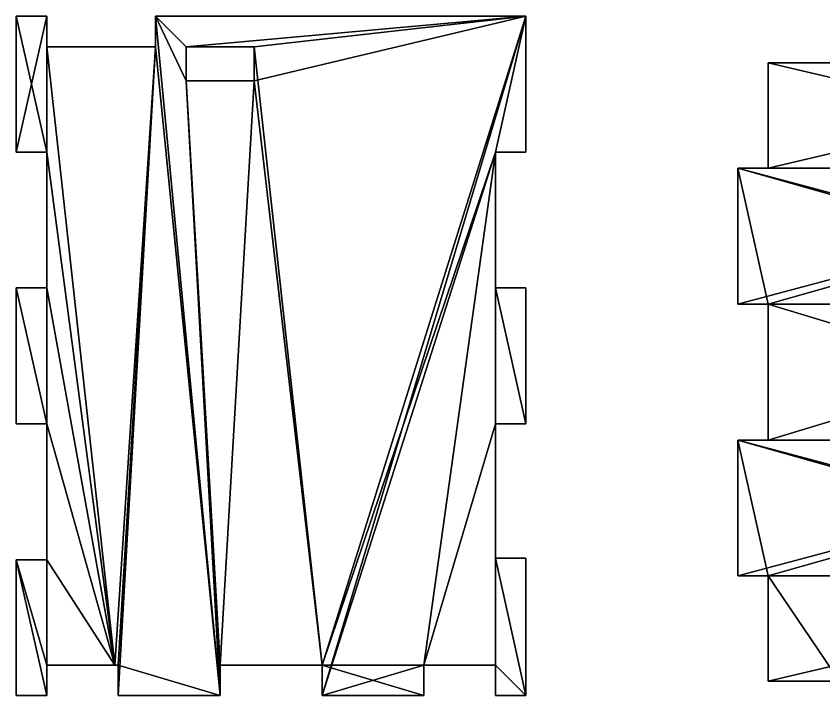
# Model space of a CAD drawing. Extents: x 139 to 874, y 15 to 434.
# Drawn here: x 324 to 561.7, y 14.5 to 219.3 of the extents above; entities that cross this region are included whole.
import ezdxf

# ---------------------------------------------------------------- set-up
doc = ezdxf.new("R2010")
doc.units = 0
doc.header["$LTSCALE"] = 25.4
doc.layers.get('0').update_dxf_attribs({"linetype": 'CONTINUOUS'})

# ---------------------------------------------------------------- blocks, each defined once
blk = doc.blocks.new('GROUP_2')
at = {"color": 0}
for p, q in [((0, -60.68, -21.76), (0, -51.68, -21.76)), ((9, -51.68, -21.76), (0, -51.68, -21.76)), ((9, -51.68, 98.24), (0, -51.68, 98.24)), ((0, -60.68, 98.24), (0, -51.68, 98.24)), ((0, -60.68, 18.24), (0, -51.68, 18.24)), ((0, -51.68, -21.76), (0, -51.68, 18.24)), ((0, -60.68, -21.76), (0, -51.68, -21.76)), ((0, -60.68, 58.24), (0, -51.68, 58.24)), ((0, -51.68, 58.24), (9, -51.68, 58.24)), ((0, -60.68, 98.24), (0, -51.68, 98.24)), ((0, -51.68, 58.24), (0, -51.68, 98.24)), ((0, -60.68, 58.24), (0, -51.68, 58.24)), ((9, -51.68, -21.76), (0, -51.68, -21.76)), ((0, -51.68, -21.76), (0, -51.68, 18.24)), ((9, -51.68, 18.24), (0, -51.68, 18.24)), ((0, -51.68, 58.24), (9, -51.68, 58.24)), ((0, -51.68, 58.24), (0, -51.68, 98.24)), ((9, -51.68, 98.24), (0, -51.68, 98.24)), ((9, -51.68, 18.24), (0, -51.68, 18.24)), ((0, -60.68, 18.24), (0, -51.68, 18.24)), ((9, -60.68, -21.76), (9, -51.68, -21.76)), ((9, -60.68, 98.24), (9, -51.68, 98.24)), ((9, -60.68, 58.24), (9, -51.68, 58.24)), ((53, -51.68, 129.24), (9, -51.68, 129.24)), ((9, -60.68, 129.24), (9, -51.68, 129.24)), ((9, -60.68, -21.76), (9, -51.68, -21.76)), ((9, -51.68, -52.76), (9, -51.68, -21.76)), ((9, -60.68, -52.76), (9, -51.68, -52.76)), ((9, -60.68, 58.24), (9, -51.68, 58.24)), ((9, -51.68, 58.24), (9, -51.68, 18.24)), ((9, -60.68, 18.24), (9, -51.68, 18.24)), ((9, -51.68, -52.76), (30, -51.68, -52.76)), ((9, -51.68, -52.76), (9, -51.68, -21.76)), ((9, -51.68, 58.24), (9, -51.68, 18.24)), ((9, -51.68, 129.24), (9, -51.68, 98.24)), ((53, -51.68, 129.24), (9, -51.68, 129.24)), ((9, -60.68, -52.76), (9, -51.68, -52.76)), ((9, -51.68, -52.76), (30, -51.68, -52.76)), ((9, -60.68, 129.24), (9, -51.68, 129.24)), ((9, -51.68, 129.24), (9, -51.68, 98.24)), ((9, -60.68, 98.24), (9, -51.68, 98.24)), ((9, -60.68, 18.24), (9, -51.68, 18.24)), ((30, -60.68, -52.76), (30, -51.68, -52.76)), ((30, -51.68, -52.76), (30, -51.68, -61.76)), ((30, -60.68, -61.76), (30, -51.68, -61.76)), ((30, -60.68, -61.76), (30, -51.68, -61.76)), ((30, -51.68, -61.76), (60, -51.68, -61.76)), ((30, -51.68, -61.76), (60, -51.68, -61.76)), ((30, -51.68, -52.76), (30, -51.68, -61.76)), ((30, -60.68, -52.76), (30, -51.68, -52.76)), ((53, -60.68, 129.24), (53, -51.68, 129.24)), ((53, -51.68, 138.24), (53, -51.68, 129.24)), ((53, -51.68, 138.24), (97, -51.68, 138.24)), ((53, -51.68, 138.24), (97, -51.68, 138.24)), ((53, -60.68, 138.24), (53, -51.68, 138.24)), ((53, -60.68, 138.24), (53, -51.68, 138.24)), ((53, -51.68, 138.24), (53, -51.68, 129.24)), ((53, -60.68, 129.24), (53, -51.68, 129.24)), ((60, -60.68, -61.76), (60, -51.68, -61.76)), ((60, -51.68, -61.76), (60, -51.68, -52.76)), ((60, -60.68, -52.76), (60, -51.68, -52.76)), ((60, -60.68, -61.76), (60, -51.68, -61.76)), ((90, -51.68, -52.76), (60, -51.68, -52.76)), ((60, -51.68, -61.76), (60, -51.68, -52.76)), ((60, -60.68, -52.76), (60, -51.68, -52.76)), ((90, -51.68, -52.76), (60, -51.68, -52.76)), ((90, -60.68, -52.76), (90, -51.68, -52.76)), ((90, -51.68, -61.76), (90, -51.68, -52.76)), ((90, -60.68, -61.76), (90, -51.68, -61.76)), ((90, -51.68, -61.76), (120, -51.68, -61.76)), ((90, -60.68, -61.76), (90, -51.68, -61.76)), ((90, -51.68, -61.76), (120, -51.68, -61.76)), ((90, -51.68, -61.76), (90, -51.68, -52.76)), ((90, -60.68, -52.76), (90, -51.68, -52.76)), ((97, -60.68, 129.24), (97, -51.68, 129.24)), ((97, -51.68, 138.24), (97, -51.68, 129.24)), ((97, -60.68, 138.24), (97, -51.68, 138.24)), ((97, -51.68, 129.24), (141, -51.68, 129.24)), ((97, -60.68, 129.24), (97, -51.68, 129.24)), ((97, -51.68, 138.24), (97, -51.68, 129.24)), ((97, -51.68, 129.24), (141, -51.68, 129.24)), ((97, -60.68, 138.24), (97, -51.68, 138.24)), ((120, -60.68, -61.76), (120, -51.68, -61.76)), ((120, -51.68, -52.76), (141, -51.68, -52.76)), ((120, -51.68, -61.76), (120, -51.68, -52.76)), ((120, -60.68, -52.76), (120, -51.68, -52.76)), ((120, -51.68, -52.76), (141, -51.68, -52.76)), ((120, -60.68, -61.76), (120, -51.68, -61.76)), ((120, -51.68, -61.76), (120, -51.68, -52.76)), ((120, -60.68, -52.76), (120, -51.68, -52.76)), ((141, -60.68, 129.24), (141, -51.68, 129.24)), ((141, -51.68, 98.24), (141, -51.68, 129.24)), ((141, -60.68, 129.24), (141, -51.68, 129.24)), ((141, -60.68, 98.24), (141, -51.68, 98.24)), ((150, -51.68, 98.24), (141, -51.68, 98.24)), ((141, -60.68, 98.24), (141, -51.68, 98.24)), ((141, -60.68, -52.76), (141, -51.68, -52.76)), ((141, -51.68, -21.76), (141, -51.68, -52.76)), ((141, -60.68, -21.76), (141, -51.68, -21.76)), ((150, -51.68, -21.76), (141, -51.68, -21.76)), ((141, -51.68, -21.76), (141, -51.68, -52.76)), ((141, -51.68, 98.24), (141, -51.68, 129.24)), ((150, -51.68, 98.24), (141, -51.68, 98.24)), ((141, -51.68, 58.24), (150, -51.68, 58.24)), ((141, -51.68, 18.24), (141, -51.68, 58.24)), ((150, -51.68, 18.24), (141, -51.68, 18.24)), ((141, -60.68, -52.76), (141, -51.68, -52.76)), ((150, -51.68, 18.24), (141, -51.68, 18.24)), ((141, -60.68, 18.24), (141, -51.68, 18.24)), ((141, -60.68, -21.76), (141, -51.68, -21.76)), ((150, -51.68, -21.76), (141, -51.68, -21.76)), ((141, -60.68, 58.24), (141, -51.68, 58.24)), ((141, -51.68, 58.24), (150, -51.68, 58.24)), ((141, -60.68, 18.24), (141, -51.68, 18.24)), ((141, -51.68, 18.24), (141, -51.68, 58.24)), ((141, -60.68, 58.24), (141, -51.68, 58.24)), ((150, -60.68, 58.24), (150, -51.68, 58.24)), ((150, -51.68, 58.24), (150, -51.68, 98.24)), ((150, -60.68, 98.24), (150, -51.68, 98.24)), ((150, -60.68, -21.76), (150, -51.68, -21.76)), ((150, -51.68, -21.76), (150, -51.68, 18.24)), ((150, -60.68, 18.24), (150, -51.68, 18.24)), ((150, -60.68, 98.24), (150, -51.68, 98.24)), ((150, -51.68, -21.76), (150, -51.68, 18.24)), ((150, -51.68, 58.24), (150, -51.68, 98.24)), ((150, -60.68, 18.24), (150, -51.68, 18.24)), ((150, -60.68, -21.76), (150, -51.68, -21.76)), ((150, -60.68, 58.24), (150, -51.68, 58.24)), ((9, -60.68, -21.76), (0, -60.68, -21.76)), ((9, -60.68, 98.24), (0, -60.68, 98.24)), ((0, -60.68, -21.76), (0, -60.68, 18.24)), ((0, -60.68, 58.24), (9, -60.68, 58.24)), ((0, -60.68, 58.24), (0, -60.68, 98.24)), ((9, -60.68, 98.24), (0, -60.68, 98.24)), ((0, -60.68, 58.24), (0, -60.68, 98.24)), ((0, -60.68, 58.24), (9, -60.68, 58.24)), ((9, -60.68, 18.24), (0, -60.68, 18.24)), ((0, -60.68, -21.76), (0, -60.68, 18.24)), ((9, -60.68, -21.76), (0, -60.68, -21.76)), ((9, -60.68, 18.24), (0, -60.68, 18.24)), ((53, -60.68, 129.24), (9, -60.68, 129.24)), ((9, -60.68, -52.76), (9, -60.68, -21.76)), ((9, -60.68, 58.24), (9, -60.68, 18.24)), ((53, -60.68, 129.24), (9, -60.68, 129.24)), ((9, -60.68, 129.24), (9, -60.68, 98.24)), ((9, -60.68, 58.24), (9, -60.68, 18.24)), ((9, -60.68, -52.76), (9, -60.68, -21.76)), ((9, -60.68, -52.76), (30, -60.68, -52.76)), ((9, -60.68, -52.76), (30, -60.68, -52.76)), ((9, -60.68, 129.24), (9, -60.68, 98.24)), ((30, -60.68, -52.76), (30, -60.68, -61.76)), ((30, -60.68, -61.76), (60, -60.68, -61.76)), ((30, -60.68, -52.76), (30, -60.68, -61.76)), ((30, -60.68, -61.76), (60, -60.68, -61.76)), ((53, -60.68, 138.24), (97, -60.68, 138.24)), ((53, -60.68, 138.24), (53, -60.68, 129.24)), ((53, -60.68, 138.24), (97, -60.68, 138.24)), ((53, -60.68, 138.24), (53, -60.68, 129.24)), ((60, -60.68, -61.76), (60, -60.68, -52.76)), ((60, -60.68, -61.76), (60, -60.68, -52.76)), ((90, -60.68, -52.76), (60, -60.68, -52.76)), ((90, -60.68, -52.76), (60, -60.68, -52.76)), ((90, -60.68, -61.76), (90, -60.68, -52.76)), ((90, -60.68, -61.76), (120, -60.68, -61.76)), ((90, -60.68, -61.76), (90, -60.68, -52.76)), ((90, -60.68, -61.76), (120, -60.68, -61.76)), ((97, -60.68, 138.24), (97, -60.68, 129.24)), ((97, -60.68, 129.24), (141, -60.68, 129.24)), ((97, -60.68, 129.24), (141, -60.68, 129.24)), ((97, -60.68, 138.24), (97, -60.68, 129.24)), ((120, -60.68, -61.76), (120, -60.68, -52.76)), ((120, -60.68, -52.76), (141, -60.68, -52.76)), ((120, -60.68, -52.76), (141, -60.68, -52.76)), ((120, -60.68, -61.76), (120, -60.68, -52.76)), ((141, -60.68, 98.24), (141, -60.68, 129.24)), ((150, -60.68, 98.24), (141, -60.68, 98.24)), ((141, -60.68, 98.24), (141, -60.68, 129.24)), ((141, -60.68, -21.76), (141, -60.68, -52.76)), ((150, -60.68, -21.76), (141, -60.68, -21.76)), ((150, -60.68, 18.24), (141, -60.68, 18.24)), ((141, -60.68, 18.24), (141, -60.68, 58.24)), ((141, -60.68, 58.24), (150, -60.68, 58.24)), ((150, -60.68, 98.24), (141, -60.68, 98.24)), ((141, -60.68, -21.76), (141, -60.68, -52.76)), ((150, -60.68, 18.24), (141, -60.68, 18.24)), ((150, -60.68, -21.76), (141, -60.68, -21.76)), ((141, -60.68, 58.24), (150, -60.68, 58.24)), ((141, -60.68, 18.24), (141, -60.68, 58.24)), ((150, -60.68, 58.24), (150, -60.68, 98.24)), ((150, -60.68, -21.76), (150, -60.68, 18.24)), ((150, -60.68, -21.76), (150, -60.68, 18.24)), ((150, -60.68, 58.24), (150, -60.68, 98.24))]:
    blk.add_line(p, q, dxfattribs=at)
mesh = blk.add_polyface(dxfattribs=at)
corners = [(9, -51.68, -21.76), (0, -60.68, -21.76), (0, -51.68, -21.76), (9, -60.68, -21.76)]
mesh.append_faces([[corners[k] for k in face] for face in [(0, 1, 2), (1, 0, 3)]], dxfattribs={"vtx0": -1, "color": 0})
mesh = blk.add_polyface(dxfattribs=at)
corners = [(9, -60.68, 98.24), (0, -51.68, 98.24), (0, -60.68, 98.24), (9, -51.68, 98.24)]
mesh.append_faces([[corners[k] for k in face] for face in [(0, 1, 2), (1, 0, 3)]], dxfattribs={"vtx0": -1, "color": 0})
mesh = blk.add_polyface(dxfattribs=at)
corners = [(0, -51.68, 18.24), (0, -60.68, -21.76), (0, -60.68, 18.24), (0, -51.68, -21.76)]
mesh.append_faces([[corners[k] for k in face] for face in [(0, 1, 2), (1, 0, 3)]], dxfattribs={"vtx0": -1, "color": 0})
mesh = blk.add_polyface(dxfattribs=at)
corners = [(9, -51.68, 58.24), (0, -60.68, 58.24), (0, -51.68, 58.24), (9, -60.68, 58.24)]
mesh.append_faces([[corners[k] for k in face] for face in [(0, 1, 2), (1, 0, 3)]], dxfattribs={"vtx0": -1, "color": 0})
mesh = blk.add_polyface(dxfattribs=at)
corners = [(0, -51.68, 98.24), (0, -60.68, 58.24), (0, -60.68, 98.24), (0, -51.68, 58.24)]
mesh.append_faces([[corners[k] for k in face] for face in [(0, 1, 2), (1, 0, 3)]], dxfattribs={"vtx0": -1, "color": 0})
mesh = blk.add_polyface(dxfattribs=at)
corners = [(9, -51.68, -21.76), (30, -51.68, -52.76), (9, -51.68, -52.76), (53, -51.68, 138.24), (97, -51.68, 129.24), (53, -51.68, 129.24), (97, -51.68, 138.24), (9, -51.68, 129.24), (141, -51.68, 98.24), (9, -51.68, 98.24), (141, -51.68, 129.24), (0, -51.68, 98.24), (9, -51.68, 58.24), (0, -51.68, 58.24), (141, -51.68, 58.24), (150, -51.68, 58.24), (150, -51.68, 98.24), (141, -51.68, 18.24), (9, -51.68, 18.24), (0, -51.68, 18.24), (0, -51.68, -21.76), (141, -51.68, -21.76), (150, -51.68, -21.76), (150, -51.68, 18.24), (60, -51.68, -61.76), (30, -51.68, -61.76), (60, -51.68, -52.76), (90, -51.68, -52.76), (120, -51.68, -52.76), (141, -51.68, -52.76), (120, -51.68, -61.76), (90, -51.68, -61.76)]
mesh.append_faces([[corners[k] for k in face] for face in [(0, 1, 2), (4, 3, 6), (11, 12, 13), (19, 0, 20), (1, 24, 25), (27, 30, 31)]], dxfattribs={"vtx0": -1, "color": 0})
mesh.append_faces([[corners[k] for k in face] for face in [(3, 4, 5), (7, 8, 9), (8, 5, 10), (10, 5, 4), (14, 11, 15), (15, 11, 16), (16, 9, 8), (12, 17, 18), (17, 12, 14), (21, 19, 22), (22, 19, 23), (23, 18, 17), (24, 1, 26), (26, 1, 27), (28, 1, 29), (29, 1, 21), (30, 27, 28)]], dxfattribs={"vtx0": -1, "vtx1": -1, "color": 0})
mesh.append_faces([[corners[k] for k in face] for face in [(12, 11, 14), (0, 19, 21), (27, 1, 28), (21, 1, 0)]], dxfattribs={"vtx0": -1, "vtx1": -1, "vtx2": -1, "color": 0})
mesh.append_faces([[corners[k] for k in face] for face in [(8, 7, 5), (16, 11, 9), (23, 19, 18)]], dxfattribs={"vtx0": -1, "vtx2": -1, "color": 0})
mesh = blk.add_polyface(dxfattribs=at)
corners = [(9, -60.68, 18.24), (0, -51.68, 18.24), (0, -60.68, 18.24), (9, -51.68, 18.24)]
mesh.append_faces([[corners[k] for k in face] for face in [(0, 1, 2), (1, 0, 3)]], dxfattribs={"vtx0": -1, "color": 0})
mesh = blk.add_polyface(dxfattribs=at)
corners = [(53, -60.68, 129.24), (9, -51.68, 129.24), (9, -60.68, 129.24), (53, -51.68, 129.24)]
mesh.append_faces([[corners[k] for k in face] for face in [(0, 1, 2), (1, 0, 3)]], dxfattribs={"vtx0": -1, "color": 0})
mesh = blk.add_polyface(dxfattribs=at)
corners = [(9, -51.68, -21.76), (9, -60.68, -52.76), (9, -60.68, -21.76), (9, -51.68, -52.76)]
mesh.append_faces([[corners[k] for k in face] for face in [(0, 1, 2), (1, 0, 3)]], dxfattribs={"vtx0": -1, "color": 0})
mesh = blk.add_polyface(dxfattribs=at)
corners = [(9, -51.68, 58.24), (9, -60.68, 18.24), (9, -60.68, 58.24), (9, -51.68, 18.24)]
mesh.append_faces([[corners[k] for k in face] for face in [(0, 1, 2), (1, 0, 3)]], dxfattribs={"vtx0": -1, "color": 0})
mesh = blk.add_polyface(dxfattribs=at)
corners = [(30, -51.68, -52.76), (9, -60.68, -52.76), (9, -51.68, -52.76), (30, -60.68, -52.76)]
mesh.append_faces([[corners[k] for k in face] for face in [(0, 1, 2), (1, 0, 3)]], dxfattribs={"vtx0": -1, "color": 0})
mesh = blk.add_polyface(dxfattribs=at)
corners = [(9, -51.68, 129.24), (9, -60.68, 98.24), (9, -60.68, 129.24), (9, -51.68, 98.24)]
mesh.append_faces([[corners[k] for k in face] for face in [(0, 1, 2), (1, 0, 3)]], dxfattribs={"vtx0": -1, "color": 0})
mesh = blk.add_polyface(dxfattribs=at)
corners = [(30, -51.68, -52.76), (30, -60.68, -61.76), (30, -60.68, -52.76), (30, -51.68, -61.76)]
mesh.append_faces([[corners[k] for k in face] for face in [(0, 1, 2), (1, 0, 3)]], dxfattribs={"vtx0": -1, "color": 0})
mesh = blk.add_polyface(dxfattribs=at)
corners = [(60, -51.68, -61.76), (30, -60.68, -61.76), (30, -51.68, -61.76), (60, -60.68, -61.76)]
mesh.append_faces([[corners[k] for k in face] for face in [(0, 1, 2), (1, 0, 3)]], dxfattribs={"vtx0": -1, "color": 0})
mesh = blk.add_polyface(dxfattribs=at)
corners = [(97, -60.68, 138.24), (53, -51.68, 138.24), (53, -60.68, 138.24), (97, -51.68, 138.24)]
mesh.append_faces([[corners[k] for k in face] for face in [(0, 1, 2), (1, 0, 3)]], dxfattribs={"vtx0": -1, "color": 0})
mesh = blk.add_polyface(dxfattribs=at)
corners = [(53, -51.68, 138.24), (53, -60.68, 129.24), (53, -60.68, 138.24), (53, -51.68, 129.24)]
mesh.append_faces([[corners[k] for k in face] for face in [(0, 1, 2), (1, 0, 3)]], dxfattribs={"vtx0": -1, "color": 0})
mesh = blk.add_polyface(dxfattribs=at)
corners = [(60, -51.68, -61.76), (60, -60.68, -52.76), (60, -60.68, -61.76), (60, -51.68, -52.76)]
mesh.append_faces([[corners[k] for k in face] for face in [(0, 1, 2), (1, 0, 3)]], dxfattribs={"vtx0": -1, "color": 0})
mesh = blk.add_polyface(dxfattribs=at)
corners = [(90, -51.68, -52.76), (60, -60.68, -52.76), (60, -51.68, -52.76), (90, -60.68, -52.76)]
mesh.append_faces([[corners[k] for k in face] for face in [(0, 1, 2), (1, 0, 3)]], dxfattribs={"vtx0": -1, "color": 0})
mesh = blk.add_polyface(dxfattribs=at)
corners = [(90, -51.68, -52.76), (90, -60.68, -61.76), (90, -60.68, -52.76), (90, -51.68, -61.76)]
mesh.append_faces([[corners[k] for k in face] for face in [(0, 1, 2), (1, 0, 3)]], dxfattribs={"vtx0": -1, "color": 0})
mesh = blk.add_polyface(dxfattribs=at)
corners = [(120, -51.68, -61.76), (90, -60.68, -61.76), (90, -51.68, -61.76), (120, -60.68, -61.76)]
mesh.append_faces([[corners[k] for k in face] for face in [(0, 1, 2), (1, 0, 3)]], dxfattribs={"vtx0": -1, "color": 0})
mesh = blk.add_polyface(dxfattribs=at)
corners = [(97, -51.68, 129.24), (97, -60.68, 138.24), (97, -60.68, 129.24), (97, -51.68, 138.24)]
mesh.append_faces([[corners[k] for k in face] for face in [(0, 1, 2), (1, 0, 3)]], dxfattribs={"vtx0": -1, "color": 0})
mesh = blk.add_polyface(dxfattribs=at)
corners = [(141, -60.68, 129.24), (97, -51.68, 129.24), (97, -60.68, 129.24), (141, -51.68, 129.24)]
mesh.append_faces([[corners[k] for k in face] for face in [(0, 1, 2), (1, 0, 3)]], dxfattribs={"vtx0": -1, "color": 0})
mesh = blk.add_polyface(dxfattribs=at)
corners = [(141, -51.68, -52.76), (120, -60.68, -52.76), (120, -51.68, -52.76), (141, -60.68, -52.76)]
mesh.append_faces([[corners[k] for k in face] for face in [(0, 1, 2), (1, 0, 3)]], dxfattribs={"vtx0": -1, "color": 0})
mesh = blk.add_polyface(dxfattribs=at)
corners = [(120, -51.68, -61.76), (120, -60.68, -52.76), (120, -60.68, -61.76), (120, -51.68, -52.76)]
mesh.append_faces([[corners[k] for k in face] for face in [(0, 1, 2), (1, 0, 3)]], dxfattribs={"vtx0": -1, "color": 0})
mesh = blk.add_polyface(dxfattribs=at)
corners = [(141, -51.68, 98.24), (141, -60.68, 129.24), (141, -60.68, 98.24), (141, -51.68, 129.24)]
mesh.append_faces([[corners[k] for k in face] for face in [(0, 1, 2), (1, 0, 3)]], dxfattribs={"vtx0": -1, "color": 0})
mesh = blk.add_polyface(dxfattribs=at)
corners = [(150, -60.68, 98.24), (141, -51.68, 98.24), (141, -60.68, 98.24), (150, -51.68, 98.24)]
mesh.append_faces([[corners[k] for k in face] for face in [(0, 1, 2), (1, 0, 3)]], dxfattribs={"vtx0": -1, "color": 0})
mesh = blk.add_polyface(dxfattribs=at)
corners = [(141, -60.68, -52.76), (141, -51.68, -21.76), (141, -60.68, -21.76), (141, -51.68, -52.76)]
mesh.append_faces([[corners[k] for k in face] for face in [(0, 1, 2), (1, 0, 3)]], dxfattribs={"vtx0": -1, "color": 0})
mesh = blk.add_polyface(dxfattribs=at)
corners = [(150, -60.68, 18.24), (141, -51.68, 18.24), (141, -60.68, 18.24), (150, -51.68, 18.24)]
mesh.append_faces([[corners[k] for k in face] for face in [(0, 1, 2), (1, 0, 3)]], dxfattribs={"vtx0": -1, "color": 0})
mesh = blk.add_polyface(dxfattribs=at)
corners = [(150, -51.68, -21.76), (141, -60.68, -21.76), (141, -51.68, -21.76), (150, -60.68, -21.76)]
mesh.append_faces([[corners[k] for k in face] for face in [(0, 1, 2), (1, 0, 3)]], dxfattribs={"vtx0": -1, "color": 0})
mesh = blk.add_polyface(dxfattribs=at)
corners = [(150, -51.68, 58.24), (141, -60.68, 58.24), (141, -51.68, 58.24), (150, -60.68, 58.24)]
mesh.append_faces([[corners[k] for k in face] for face in [(0, 1, 2), (1, 0, 3)]], dxfattribs={"vtx0": -1, "color": 0})
mesh = blk.add_polyface(dxfattribs=at)
corners = [(141, -51.68, 18.24), (141, -60.68, 58.24), (141, -60.68, 18.24), (141, -51.68, 58.24)]
mesh.append_faces([[corners[k] for k in face] for face in [(0, 1, 2), (1, 0, 3)]], dxfattribs={"vtx0": -1, "color": 0})
mesh = blk.add_polyface(dxfattribs=at)
corners = [(150, -60.68, 58.24), (150, -51.68, 98.24), (150, -60.68, 98.24), (150, -51.68, 58.24)]
mesh.append_faces([[corners[k] for k in face] for face in [(0, 1, 2), (1, 0, 3)]], dxfattribs={"vtx0": -1, "color": 0})
mesh = blk.add_polyface(dxfattribs=at)
corners = [(150, -60.68, -21.76), (150, -51.68, 18.24), (150, -60.68, 18.24), (150, -51.68, -21.76)]
mesh.append_faces([[corners[k] for k in face] for face in [(0, 1, 2), (1, 0, 3)]], dxfattribs={"vtx0": -1, "color": 0})
mesh = blk.add_polyface(dxfattribs=at)
corners = [(97, -60.68, 138.24), (53, -60.68, 129.24), (97, -60.68, 129.24), (53, -60.68, 138.24), (141, -60.68, 129.24), (9, -60.68, 98.24), (141, -60.68, 98.24), (9, -60.68, 129.24), (150, -60.68, 98.24), (141, -60.68, 58.24), (150, -60.68, 58.24), (9, -60.68, 58.24), (0, -60.68, 58.24), (0, -60.68, 98.24), (9, -60.68, 18.24), (141, -60.68, 18.24), (150, -60.68, 18.24), (141, -60.68, -21.76), (150, -60.68, -21.76), (9, -60.68, -21.76), (0, -60.68, -21.76), (0, -60.68, 18.24), (120, -60.68, -52.76), (141, -60.68, -52.76), (90, -60.68, -52.76), (60, -60.68, -52.76), (30, -60.68, -52.76), (9, -60.68, -52.76), (30, -60.68, -61.76), (60, -60.68, -61.76), (90, -60.68, -61.76), (120, -60.68, -61.76)]
mesh.append_faces([[corners[k] for k in face] for face in [(1, 0, 3), (8, 9, 10), (16, 17, 18), (17, 22, 23), (25, 28, 29), (22, 30, 31)]], dxfattribs={"vtx0": -1, "color": 0})
mesh.append_faces([[corners[k] for k in face] for face in [(0, 1, 2), (4, 5, 6), (5, 4, 7), (7, 2, 1), (11, 8, 12), (12, 8, 13), (13, 6, 5), (9, 14, 15), (14, 9, 11), (19, 16, 20), (20, 16, 21), (21, 15, 14), (24, 17, 25), (26, 17, 27), (27, 17, 19), (28, 25, 26), (30, 22, 24)]], dxfattribs={"vtx0": -1, "vtx1": -1, "color": 0})
mesh.append_faces([[corners[k] for k in face] for face in [(9, 8, 11), (17, 16, 19), (22, 17, 24), (25, 17, 26)]], dxfattribs={"vtx0": -1, "vtx1": -1, "vtx2": -1, "color": 0})
mesh.append_faces([[corners[k] for k in face] for face in [(7, 4, 2), (13, 8, 6), (21, 16, 15)]], dxfattribs={"vtx0": -1, "vtx2": -1, "color": 0})
blk = doc.blocks.new('GROUP_1')
at = {"color": 0}
for p, q in [((91, 150, 40.44), (82, 150, 40.44)), ((82, 150, 40.44), (82, 141, 40.44)), ((82, 150), (82, 150, 40.44)), ((82, 141), (82, 150)), ((82, 41, 200), (82, 150, 200)), ((82, 150, 160), (82, 150, 200)), ((82, 141, 160), (82, 150, 160)), ((82, 150, 120), (82, 141, 120)), ((82, 150, 80), (82, 150, 120)), ((82, 141, 80), (82, 150, 80)), ((82, 150, 40.44), (82, 141, 40.44)), ((91, 150, 80), (82, 150, 80)), ((82, 150, 80), (82, 150, 120)), ((91, 150, 120), (82, 150, 120)), ((82, 150, 200), (91, 150, 200)), ((82, 41, 200), (82, 150, 200)), ((82, 150), (82, 150, 40.44)), ((91, 150, 40.44), (82, 150, 40.44)), ((82, 150), (91, 150)), ((82, 141, 80), (82, 150, 80)), ((91, 150, 80), (82, 150, 80)), ((82, 141, 160), (82, 150, 160)), ((91, 150, 160), (82, 150, 160)), ((91, 150, 120), (82, 150, 120)), ((82, 150, 120), (82, 141, 120)), ((91, 150, 160), (82, 150, 160)), ((82, 150, 160), (82, 150, 200)), ((82, 150, 200), (91, 150, 200)), ((82, 141), (82, 150)), ((82, 150), (91, 150)), ((91, 150, 40.44), (91, 141, 40.44)), ((91, 150, 80), (91, 150, 120)), ((91, 150, 160), (91, 150, 200)), ((91, 41, 200), (91, 150, 200)), ((91, 141), (91, 150)), ((91, 150), (91, 150, 40.44)), ((91, 150, 40.44), (91, 141, 40.44)), ((91, 141, 80), (91, 150, 80)), ((91, 150, 80), (91, 150, 120)), ((91, 150, 120), (91, 141, 120)), ((91, 141, 160), (91, 150, 160)), ((91, 41, 200), (91, 150, 200)), ((91, 150), (91, 150, 40.44)), ((91, 141, 80), (91, 150, 80)), ((91, 141, 160), (91, 150, 160)), ((91, 150, 120), (91, 141, 120)), ((91, 150, 160), (91, 150, 200)), ((91, 141), (91, 150)), ((91, 141, 40.44), (82, 141, 40.44)), ((82, 141, 9), (82, 141)), ((82, 120, 9), (82, 141, 9)), ((82, 141, 120), (82, 141, 160)), ((82, 141, 40.44), (82, 141, 80)), ((91, 141, 80), (82, 141, 80)), ((91, 141, 40.44), (82, 141, 40.44)), ((82, 141, 40.44), (82, 141, 80)), ((91, 141, 80), (82, 141, 80)), ((91, 141, 160), (82, 141, 160)), ((91, 141, 120), (82, 141, 120)), ((91, 141, 120), (82, 141, 120)), ((82, 141, 120), (82, 141, 160)), ((91, 141, 160), (82, 141, 160)), ((82, 120, 9), (82, 141, 9)), ((91, 141, 9), (82, 141, 9)), ((91, 141), (82, 141)), ((91, 141, 9), (82, 141, 9)), ((82, 141, 9), (82, 141)), ((91, 141), (82, 141)), ((91, 120, 9), (91, 141, 9)), ((91, 141, 9), (91, 141)), ((91, 141, 40.44), (91, 141, 80)), ((91, 141, 120), (91, 141, 160)), ((91, 141, 40.44), (91, 141, 80)), ((91, 141, 120), (91, 141, 160)), ((91, 120, 9), (91, 141, 9)), ((91, 141, 9), (91, 141)), ((82, 120), (82, 120, 9)), ((82, 90), (82, 120)), ((91, 120), (82, 120)), ((82, 120), (82, 120, 9)), ((91, 120, 9), (82, 120, 9)), ((91, 120, 9), (82, 120, 9)), ((82, 90), (82, 120)), ((91, 120), (82, 120)), ((91, 120), (91, 120, 9)), ((91, 90), (91, 120)), ((91, 120), (91, 120, 9)), ((91, 90), (91, 120)), ((82, 90, 9), (82, 90)), ((82, 60, 9), (82, 90, 9)), ((82, 60, 9), (82, 90, 9)), ((91, 90, 9), (82, 90, 9)), ((91, 90, 9), (82, 90, 9)), ((82, 90, 9), (82, 90)), ((91, 90), (82, 90)), ((91, 90), (82, 90)), ((91, 60, 9), (91, 90, 9)), ((91, 60, 9), (91, 90, 9)), ((91, 90, 9), (91, 90)), ((91, 90, 9), (91, 90)), ((91, 70, 181), (82, 70, 181)), ((82, 70, 181), (82, 50, 181)), ((82, 50, 191), (82, 70, 191)), ((91, 70, 191), (82, 70, 191)), ((91, 70, 191), (82, 70, 191)), ((82, 70, 191), (82, 70, 181)), ((91, 70, 181), (82, 70, 181)), ((82, 70, 181), (82, 50, 181)), ((82, 70, 191), (82, 70, 181)), ((82, 50, 191), (82, 70, 191)), ((91, 70, 181), (91, 50, 181)), ((91, 50, 191), (91, 70, 191)), ((91, 70, 191), (91, 70, 181)), ((91, 50, 191), (91, 70, 191)), ((91, 70, 191), (91, 70, 181)), ((91, 70, 181), (91, 50, 181)), ((82, 60), (82, 60, 9)), ((82, 30), (82, 60)), ((91, 60, 9), (82, 60, 9)), ((91, 60), (82, 60)), ((82, 60), (82, 60, 9)), ((91, 60, 9), (82, 60, 9)), ((82, 30), (82, 60)), ((91, 60), (82, 60)), ((91, 30), (91, 60)), ((91, 60), (91, 60, 9)), ((91, 60), (91, 60, 9)), ((91, 30), (91, 60)), ((91, 50, 181), (82, 50, 181)), ((91, 50, 181), (82, 50, 181)), ((82, 50, 181), (82, 50, 191)), ((91, 50, 191), (82, 50, 191)), ((91, 50, 191), (82, 50, 191)), ((82, 50, 181), (82, 50, 191)), ((91, 50, 181), (91, 50, 191)), ((91, 50, 181), (91, 50, 191)), ((82, 9, 191), (82, 41, 191)), ((82, 41, 191), (82, 41, 200)), ((91, 41, 191), (82, 41, 191)), ((82, 9, 191), (82, 41, 191)), ((91, 41, 200), (82, 41, 200)), ((91, 41, 191), (82, 41, 191)), ((91, 41, 200), (82, 41, 200)), ((82, 41, 191), (82, 41, 200)), ((91, 9, 191), (91, 41, 191)), ((91, 41, 191), (91, 41, 200)), ((91, 9, 191), (91, 41, 191)), ((91, 41, 191), (91, 41, 200)), ((82, 30, 9), (82, 30)), ((82, 29, 9), (82, 30, 9)), ((91, 30, 9), (82, 30, 9)), ((82, 30, 9), (82, 30)), ((91, 30), (82, 30)), ((82, 29, 9), (82, 30, 9)), ((91, 30, 9), (82, 30, 9)), ((91, 30), (82, 30)), ((82, 9, 9), (82, 29, 9)), ((91, 29, 9), (82, 29, 9)), ((82, 9, 9), (82, 29, 9)), ((91, 29, 9), (82, 29, 9)), ((91, 29, 9), (91, 30, 9)), ((91, 30, 9), (91, 30)), ((91, 30, 9), (91, 30)), ((91, 29, 9), (91, 30, 9)), ((91, 9, 9), (91, 29, 9)), ((91, 9, 9), (91, 29, 9)), ((91, 9, 80), (82, 9, 80)), ((82, 9, 40), (82, 9, 80)), ((91, 9, 40), (82, 9, 40)), ((82, 9), (82, 9, 9)), ((82, 0), (82, 9)), ((82, 0, 40), (82, 9, 40)), ((82, 9, 40), (82, 9, 80)), ((82, 9, 80), (82, 0, 80)), ((82, 0, 120), (82, 9, 120)), ((82, 9, 120), (82, 9, 160)), ((82, 9, 160), (82, 0, 160)), ((82, 0, 200), (82, 9, 200)), ((82, 9, 200), (82, 9, 191)), ((91, 9, 191), (82, 9, 191)), ((91, 9, 191), (82, 9, 191)), ((82, 9, 200), (82, 9, 191)), ((91, 9, 200), (82, 9, 200)), ((91, 9, 120), (82, 9, 120)), ((82, 0, 120), (82, 9, 120)), ((91, 9), (82, 9)), ((82, 9), (82, 9, 9)), ((91, 9, 9), (82, 9, 9)), ((91, 9, 160), (82, 9, 160)), ((82, 9, 120), (82, 9, 160)), ((91, 9, 120), (82, 9, 120)), ((82, 9, 160), (82, 0, 160)), ((91, 9, 160), (82, 9, 160)), ((82, 9, 80), (82, 0, 80)), ((91, 9, 80), (82, 9, 80)), ((82, 0), (82, 9)), ((91, 9), (82, 9)), ((91, 9, 40), (82, 9, 40)), ((82, 0, 40), (82, 9, 40)), ((91, 9, 200), (82, 9, 200)), ((82, 0, 200), (82, 9, 200)), ((91, 9, 9), (82, 9, 9)), ((91, 9, 40), (91, 9, 80)), ((91, 9, 200), (91, 9, 191)), ((91, 9, 200), (91, 9, 191)), ((91, 0, 200), (91, 9, 200)), ((91, 9, 160), (91, 0, 160)), ((91, 9, 120), (91, 9, 160)), ((91, 0, 120), (91, 9, 120)), ((91, 9, 80), (91, 0, 80)), ((91, 9, 40), (91, 9, 80)), ((91, 0, 40), (91, 9, 40)), ((91, 0), (91, 9)), ((91, 9), (91, 9, 9)), ((91, 0, 120), (91, 9, 120)), ((91, 9), (91, 9, 9)), ((91, 9, 120), (91, 9, 160)), ((91, 9, 160), (91, 0, 160)), ((91, 9, 80), (91, 0, 80)), ((91, 0), (91, 9)), ((91, 0, 40), (91, 9, 40)), ((91, 0, 200), (91, 9, 200)), ((82, 0, 160), (82, 0, 200)), ((91, 0, 160), (82, 0, 160)), ((82, 0, 200), (91, 0, 200)), ((82, 0), (82, 0, 40)), ((82, 0, 80), (82, 0, 120)), ((82, 0, 160), (82, 0, 200)), ((91, 0, 120), (82, 0, 120)), ((91, 0, 160), (82, 0, 160)), ((82, 0, 80), (82, 0, 120)), ((91, 0, 80), (82, 0, 80)), ((91, 0, 120), (82, 0, 120)), ((91, 0, 80), (82, 0, 80)), ((82, 0), (91, 0)), ((91, 0, 40), (82, 0, 40)), ((82, 0, 200), (91, 0, 200)), ((91, 0, 40), (82, 0, 40)), ((82, 0), (82, 0, 40)), ((82, 0), (91, 0)), ((91, 0, 160), (91, 0, 200)), ((91, 0, 160), (91, 0, 200)), ((91, 0, 80), (91, 0, 120)), ((91, 0), (91, 0, 40)), ((91, 0, 80), (91, 0, 120)), ((91, 0), (91, 0, 40))]:
    blk.add_line(p, q, dxfattribs=at)
mesh = blk.add_polyface(dxfattribs=at)
corners = [(91, 141, 40.44), (82, 150, 40.44), (82, 141, 40.44), (91, 150, 40.44)]
mesh.append_faces([[corners[k] for k in face] for face in [(0, 1, 2), (1, 0, 3)]], dxfattribs={"vtx0": -1, "color": 0})
mesh = blk.add_polyface(dxfattribs=at)
corners = [(82, 0, 120), (82, 9, 80), (82, 0, 80), (82, 9, 120), (82, 9, 160), (82, 9, 40), (82, 9, 200), (82, 0, 160), (82, 0, 200), (82, 70, 181), (82, 60, 9), (82, 50, 181), (82, 90, 9), (82, 0, 40), (82, 9), (82, 0), (82, 9, 9), (82, 29, 9), (82, 9, 191), (82, 41, 191), (82, 30, 9), (82, 30), (82, 60), (82, 41, 200), (82, 50, 191), (82, 150, 200), (82, 70, 191), (82, 90), (82, 141, 160), (82, 120, 9), (82, 120), (82, 141, 80), (82, 141, 9), (82, 141), (82, 150, 160), (82, 141, 120), (82, 150, 80), (82, 150, 120), (82, 141, 40.44), (82, 150), (82, 150, 40.44)]
mesh.append_faces([[corners[k] for k in face] for face in [(0, 1, 2), (6, 7, 8), (13, 14, 15), (27, 29, 30), (28, 25, 34), (36, 35, 37), (39, 38, 40)]], dxfattribs={"vtx0": -1, "color": 0})
mesh.append_faces([[corners[k] for k in face] for face in [(1, 4, 5), (7, 6, 4), (9, 10, 11), (10, 9, 12), (14, 13, 16), (16, 5, 17), (18, 4, 6), (17, 19, 20), (20, 19, 21), (21, 19, 22), (11, 23, 24), (22, 11, 10), (25, 24, 23), (24, 25, 26), (26, 25, 9), (12, 25, 27), (29, 31, 32), (32, 31, 33), (31, 35, 36), (35, 31, 28), (33, 38, 39), (38, 33, 31)]], dxfattribs={"vtx0": -1, "vtx1": -1, "color": 0})
mesh.append_faces([[corners[k] for k in face] for face in [(17, 5, 4), (17, 4, 18), (22, 23, 11), (9, 25, 12), (27, 25, 28), (27, 28, 29), (29, 28, 31)]], dxfattribs={"vtx0": -1, "vtx1": -1, "vtx2": -1, "color": 0})
mesh.append_faces([[corners[k] for k in face] for face in [(1, 0, 3), (1, 3, 4), (16, 13, 5), (17, 18, 19), (22, 19, 23)]], dxfattribs={"vtx0": -1, "vtx2": -1, "color": 0})
mesh = blk.add_polyface(dxfattribs=at)
corners = [(82, 150, 120), (91, 150, 80), (82, 150, 80), (91, 150, 120)]
mesh.append_faces([[corners[k] for k in face] for face in [(0, 1, 2), (1, 0, 3)]], dxfattribs={"vtx0": -1, "color": 0})
mesh = blk.add_polyface(dxfattribs=at)
corners = [(91, 41, 200), (82, 150, 200), (82, 41, 200), (91, 150, 200)]
mesh.append_faces([[corners[k] for k in face] for face in [(0, 1, 2), (1, 0, 3)]], dxfattribs={"vtx0": -1, "color": 0})
mesh = blk.add_polyface(dxfattribs=at)
corners = [(82, 150, 40.44), (91, 150), (82, 150), (91, 150, 40.44)]
mesh.append_faces([[corners[k] for k in face] for face in [(0, 1, 2), (1, 0, 3)]], dxfattribs={"vtx0": -1, "color": 0})
mesh = blk.add_polyface(dxfattribs=at)
corners = [(82, 150, 80), (91, 141, 80), (82, 141, 80), (91, 150, 80)]
mesh.append_faces([[corners[k] for k in face] for face in [(0, 1, 2), (1, 0, 3)]], dxfattribs={"vtx0": -1, "color": 0})
mesh = blk.add_polyface(dxfattribs=at)
corners = [(82, 150, 160), (91, 141, 160), (82, 141, 160), (91, 150, 160)]
mesh.append_faces([[corners[k] for k in face] for face in [(0, 1, 2), (1, 0, 3)]], dxfattribs={"vtx0": -1, "color": 0})
mesh = blk.add_polyface(dxfattribs=at)
corners = [(91, 141, 120), (82, 150, 120), (82, 141, 120), (91, 150, 120)]
mesh.append_faces([[corners[k] for k in face] for face in [(0, 1, 2), (1, 0, 3)]], dxfattribs={"vtx0": -1, "color": 0})
mesh = blk.add_polyface(dxfattribs=at)
corners = [(82, 150, 160), (91, 150, 200), (91, 150, 160), (82, 150, 200)]
mesh.append_faces([[corners[k] for k in face] for face in [(0, 1, 2), (1, 0, 3)]], dxfattribs={"vtx0": -1, "color": 0})
mesh = blk.add_polyface(dxfattribs=at)
corners = [(82, 150), (91, 141), (82, 141), (91, 150)]
mesh.append_faces([[corners[k] for k in face] for face in [(0, 1, 2), (1, 0, 3)]], dxfattribs={"vtx0": -1, "color": 0})
mesh = blk.add_polyface(dxfattribs=at)
corners = [(91, 60), (91, 30, 9), (91, 30), (91, 41, 191), (91, 41, 200), (91, 50, 181), (91, 60, 9), (91, 70, 181), (91, 90, 9), (91, 70, 191), (91, 120), (91, 90), (91, 150), (91, 141, 9), (91, 141), (91, 141, 40.44), (91, 150, 40.44), (91, 150, 80), (91, 141, 120), (91, 141, 80), (91, 150, 120), (91, 50, 191), (91, 150, 200), (91, 141, 160), (91, 120, 9), (91, 150, 160), (91, 9), (91, 0, 40), (91, 0), (91, 9, 9), (91, 9, 40), (91, 29, 9), (91, 9, 80), (91, 9, 120), (91, 9, 160), (91, 9, 191), (91, 0, 200), (91, 0, 160), (91, 9, 200), (91, 0, 120), (91, 0, 80)]
mesh.append_faces([[corners[k] for k in face] for face in [(0, 1, 2), (10, 8, 11), (12, 13, 14), (15, 12, 16), (18, 17, 20), (22, 23, 25), (26, 27, 28), (34, 36, 37), (32, 39, 40)]], dxfattribs={"vtx0": -1, "color": 0})
mesh.append_faces([[corners[k] for k in face] for face in [(3, 0, 4), (5, 6, 7), (7, 8, 9), (17, 18, 19), (4, 21, 22), (21, 4, 5), (24, 8, 10), (19, 13, 15), (23, 19, 18), (27, 29, 30), (30, 31, 32), (33, 31, 34), (35, 31, 3), (36, 34, 38), (38, 34, 35), (39, 32, 33)]], dxfattribs={"vtx0": -1, "vtx1": -1, "color": 0})
mesh.append_faces([[corners[k] for k in face] for face in [(1, 0, 3), (4, 0, 5), (13, 12, 15), (22, 9, 8), (22, 8, 23), (23, 8, 24), (23, 24, 19), (32, 31, 33), (34, 31, 35)]], dxfattribs={"vtx0": -1, "vtx1": -1, "vtx2": -1, "color": 0})
mesh.append_faces([[corners[k] for k in face] for face in [(5, 0, 6), (7, 6, 8), (22, 21, 9), (19, 24, 13), (27, 26, 29), (30, 29, 31), (3, 31, 1)]], dxfattribs={"vtx0": -1, "vtx2": -1, "color": 0})
mesh = blk.add_polyface(dxfattribs=at)
corners = [(82, 141, 80), (91, 141, 40.44), (82, 141, 40.44), (91, 141, 80)]
mesh.append_faces([[corners[k] for k in face] for face in [(0, 1, 2), (1, 0, 3)]], dxfattribs={"vtx0": -1, "color": 0})
mesh = blk.add_polyface(dxfattribs=at)
corners = [(82, 141, 160), (91, 141, 120), (82, 141, 120), (91, 141, 160)]
mesh.append_faces([[corners[k] for k in face] for face in [(0, 1, 2), (1, 0, 3)]], dxfattribs={"vtx0": -1, "color": 0})
mesh = blk.add_polyface(dxfattribs=at)
corners = [(91, 141, 9), (82, 120, 9), (82, 141, 9), (91, 120, 9)]
mesh.append_faces([[corners[k] for k in face] for face in [(0, 1, 2), (1, 0, 3)]], dxfattribs={"vtx0": -1, "color": 0})
mesh = blk.add_polyface(dxfattribs=at)
corners = [(91, 141, 9), (82, 141), (91, 141), (82, 141, 9)]
mesh.append_faces([[corners[k] for k in face] for face in [(0, 1, 2), (1, 0, 3)]], dxfattribs={"vtx0": -1, "color": 0})
mesh = blk.add_polyface(dxfattribs=at)
corners = [(82, 120, 9), (91, 120), (82, 120), (91, 120, 9)]
mesh.append_faces([[corners[k] for k in face] for face in [(0, 1, 2), (1, 0, 3)]], dxfattribs={"vtx0": -1, "color": 0})
mesh = blk.add_polyface(dxfattribs=at)
corners = [(82, 120), (91, 90), (82, 90), (91, 120)]
mesh.append_faces([[corners[k] for k in face] for face in [(0, 1, 2), (1, 0, 3)]], dxfattribs={"vtx0": -1, "color": 0})
mesh = blk.add_polyface(dxfattribs=at)
corners = [(91, 90, 9), (82, 60, 9), (82, 90, 9), (91, 60, 9)]
mesh.append_faces([[corners[k] for k in face] for face in [(0, 1, 2), (1, 0, 3)]], dxfattribs={"vtx0": -1, "color": 0})
mesh = blk.add_polyface(dxfattribs=at)
corners = [(91, 90, 9), (82, 90), (91, 90), (82, 90, 9)]
mesh.append_faces([[corners[k] for k in face] for face in [(0, 1, 2), (1, 0, 3)]], dxfattribs={"vtx0": -1, "color": 0})
mesh = blk.add_polyface(dxfattribs=at)
corners = [(91, 50, 181), (82, 70, 181), (82, 50, 181), (91, 70, 181)]
mesh.append_faces([[corners[k] for k in face] for face in [(0, 1, 2), (1, 0, 3)]], dxfattribs={"vtx0": -1, "color": 0})
mesh = blk.add_polyface(dxfattribs=at)
corners = [(91, 70, 191), (82, 50, 191), (82, 70, 191), (91, 50, 191)]
mesh.append_faces([[corners[k] for k in face] for face in [(0, 1, 2), (1, 0, 3)]], dxfattribs={"vtx0": -1, "color": 0})
mesh = blk.add_polyface(dxfattribs=at)
corners = [(91, 70, 191), (82, 70, 181), (91, 70, 181), (82, 70, 191)]
mesh.append_faces([[corners[k] for k in face] for face in [(0, 1, 2), (1, 0, 3)]], dxfattribs={"vtx0": -1, "color": 0})
mesh = blk.add_polyface(dxfattribs=at)
corners = [(82, 60, 9), (91, 60), (82, 60), (91, 60, 9)]
mesh.append_faces([[corners[k] for k in face] for face in [(0, 1, 2), (1, 0, 3)]], dxfattribs={"vtx0": -1, "color": 0})
mesh = blk.add_polyface(dxfattribs=at)
corners = [(91, 60), (82, 30), (82, 60), (91, 30)]
mesh.append_faces([[corners[k] for k in face] for face in [(0, 1, 2), (1, 0, 3)]], dxfattribs={"vtx0": -1, "color": 0})
mesh = blk.add_polyface(dxfattribs=at)
corners = [(82, 50, 181), (91, 50, 191), (91, 50, 181), (82, 50, 191)]
mesh.append_faces([[corners[k] for k in face] for face in [(0, 1, 2), (1, 0, 3)]], dxfattribs={"vtx0": -1, "color": 0})
mesh = blk.add_polyface(dxfattribs=at)
corners = [(91, 9, 191), (82, 41, 191), (82, 9, 191), (91, 41, 191)]
mesh.append_faces([[corners[k] for k in face] for face in [(0, 1, 2), (1, 0, 3)]], dxfattribs={"vtx0": -1, "color": 0})
mesh = blk.add_polyface(dxfattribs=at)
corners = [(91, 41, 200), (82, 41, 191), (91, 41, 191), (82, 41, 200)]
mesh.append_faces([[corners[k] for k in face] for face in [(0, 1, 2), (1, 0, 3)]], dxfattribs={"vtx0": -1, "color": 0})
mesh = blk.add_polyface(dxfattribs=at)
corners = [(91, 30, 9), (82, 30), (91, 30), (82, 30, 9)]
mesh.append_faces([[corners[k] for k in face] for face in [(0, 1, 2), (1, 0, 3)]], dxfattribs={"vtx0": -1, "color": 0})
mesh = blk.add_polyface(dxfattribs=at)
corners = [(82, 30, 9), (91, 29, 9), (82, 29, 9), (91, 30, 9)]
mesh.append_faces([[corners[k] for k in face] for face in [(0, 1, 2), (1, 0, 3)]], dxfattribs={"vtx0": -1, "color": 0})
mesh = blk.add_polyface(dxfattribs=at)
corners = [(91, 29, 9), (82, 9, 9), (82, 29, 9), (91, 9, 9)]
mesh.append_faces([[corners[k] for k in face] for face in [(0, 1, 2), (1, 0, 3)]], dxfattribs={"vtx0": -1, "color": 0})
mesh = blk.add_polyface(dxfattribs=at)
corners = [(91, 9, 80), (82, 9, 40), (91, 9, 40), (82, 9, 80)]
mesh.append_faces([[corners[k] for k in face] for face in [(0, 1, 2), (1, 0, 3)]], dxfattribs={"vtx0": -1, "color": 0})
mesh = blk.add_polyface(dxfattribs=at)
corners = [(82, 9, 200), (91, 9, 191), (82, 9, 191), (91, 9, 200)]
mesh.append_faces([[corners[k] for k in face] for face in [(0, 1, 2), (1, 0, 3)]], dxfattribs={"vtx0": -1, "color": 0})
mesh = blk.add_polyface(dxfattribs=at)
corners = [(91, 0, 120), (82, 9, 120), (82, 0, 120), (91, 9, 120)]
mesh.append_faces([[corners[k] for k in face] for face in [(0, 1, 2), (1, 0, 3)]], dxfattribs={"vtx0": -1, "color": 0})
mesh = blk.add_polyface(dxfattribs=at)
corners = [(82, 9), (91, 9, 9), (91, 9), (82, 9, 9)]
mesh.append_faces([[corners[k] for k in face] for face in [(0, 1, 2), (1, 0, 3)]], dxfattribs={"vtx0": -1, "color": 0})
mesh = blk.add_polyface(dxfattribs=at)
corners = [(91, 9, 160), (82, 9, 120), (91, 9, 120), (82, 9, 160)]
mesh.append_faces([[corners[k] for k in face] for face in [(0, 1, 2), (1, 0, 3)]], dxfattribs={"vtx0": -1, "color": 0})
mesh = blk.add_polyface(dxfattribs=at)
corners = [(91, 9, 160), (82, 0, 160), (82, 9, 160), (91, 0, 160)]
mesh.append_faces([[corners[k] for k in face] for face in [(0, 1, 2), (1, 0, 3)]], dxfattribs={"vtx0": -1, "color": 0})
mesh = blk.add_polyface(dxfattribs=at)
corners = [(91, 9, 80), (82, 0, 80), (82, 9, 80), (91, 0, 80)]
mesh.append_faces([[corners[k] for k in face] for face in [(0, 1, 2), (1, 0, 3)]], dxfattribs={"vtx0": -1, "color": 0})
mesh = blk.add_polyface(dxfattribs=at)
corners = [(82, 9), (91, 0), (82, 0), (91, 9)]
mesh.append_faces([[corners[k] for k in face] for face in [(0, 1, 2), (1, 0, 3)]], dxfattribs={"vtx0": -1, "color": 0})
mesh = blk.add_polyface(dxfattribs=at)
corners = [(91, 0, 40), (82, 9, 40), (82, 0, 40), (91, 9, 40)]
mesh.append_faces([[corners[k] for k in face] for face in [(0, 1, 2), (1, 0, 3)]], dxfattribs={"vtx0": -1, "color": 0})
mesh = blk.add_polyface(dxfattribs=at)
corners = [(91, 0, 200), (82, 9, 200), (82, 0, 200), (91, 9, 200)]
mesh.append_faces([[corners[k] for k in face] for face in [(0, 1, 2), (1, 0, 3)]], dxfattribs={"vtx0": -1, "color": 0})
mesh = blk.add_polyface(dxfattribs=at)
corners = [(91, 0, 200), (82, 0, 160), (91, 0, 160), (82, 0, 200)]
mesh.append_faces([[corners[k] for k in face] for face in [(0, 1, 2), (1, 0, 3)]], dxfattribs={"vtx0": -1, "color": 0})
mesh = blk.add_polyface(dxfattribs=at)
corners = [(91, 0, 120), (82, 0, 80), (91, 0, 80), (82, 0, 120)]
mesh.append_faces([[corners[k] for k in face] for face in [(0, 1, 2), (1, 0, 3)]], dxfattribs={"vtx0": -1, "color": 0})
mesh = blk.add_polyface(dxfattribs=at)
corners = [(91, 0, 40), (82, 0), (91, 0), (82, 0, 40)]
mesh.append_faces([[corners[k] for k in face] for face in [(0, 1, 2), (1, 0, 3)]], dxfattribs={"vtx0": -1, "color": 0})

msp = doc.modelspace()

# ---------------------------------------------------------------- block references
at = {"color": 0, "extrusion": (3.97214e-15, 1, -4.08007e-15), "rotation": 90.0000000000005}
msp.add_blockref('GROUP_1', (-324.03, -60, 19.31), dxfattribs=at)
at = {"color": 0, "extrusion": (0, 1, 1.66533e-16), "rotation": 180}
msp.add_blockref('GROUP_2', (-536.33, -29.68, 76.29), dxfattribs=at)

doc.saveas('drawing.dxf')
